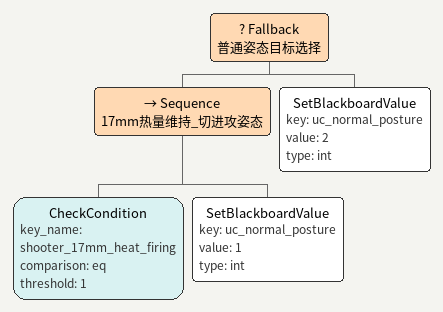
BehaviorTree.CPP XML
<Fallback name="普通姿态目标选择">
  <Sequence name="17mm热量维持_切进攻姿态">
    <CheckCondition key_name="shooter_17mm_heat_firing" comparison="eq" threshold="1"/>
    <SetBlackboardValue key="uc_normal_posture" value="1" type="int"/>
  </Sequence>
  <SetBlackboardValue key="uc_normal_posture" value="2" type="int"/>
</Fallback>
